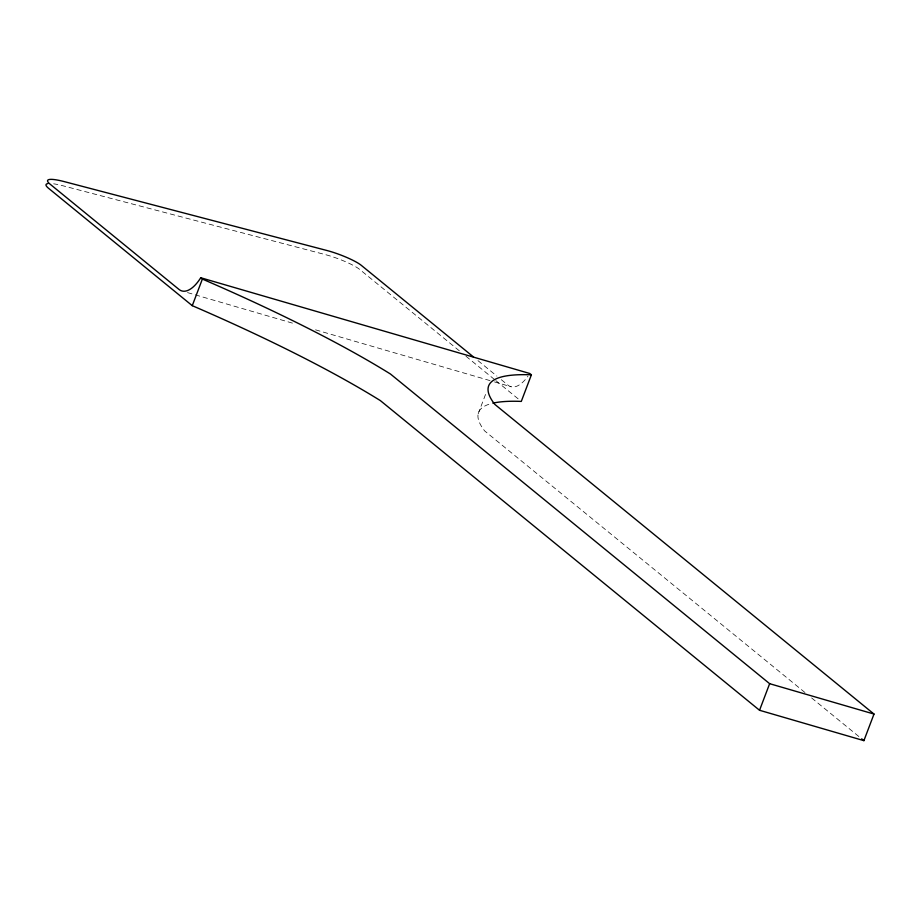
<?xml version="1.0" encoding="UTF-8"?>
<svg xmlns="http://www.w3.org/2000/svg" width="920" height="920" viewBox="0 0 920 920"><rect width="100%" height="100%" fill="white"/><g stroke="black" fill="none" stroke-linecap="round" stroke-linejoin="round"><path stroke-width="0.69" stroke-dasharray="4.6 3.45" d="M478.17 413.816L486.254 392.541M187.53 292.594L294.917 323.84M315.56 329.843L493.154 381.524M494.523 381.926L511.048 386.733M477.986 360.651L496.88 376.084M501.331 379.718L508.001 385.158A40.043 17.376 -73.8 0 0 527.93 376.234M459.322 350.808L359.731 269.468A25.829 4.22 20.8 0 0 325.404 254.633L62.847 185.759A35.65 5.819 20.8 0 0 53.659 183.816M465.968 356.224L494.741 379.718M495.845 380.627L520.191 400.51M804.966 692.519L484.725 430.985A355.419 58.052 20.8 0 1 490.59 403.765M811.635 697.958L859.452 737.012"/><path stroke-width="1.38" d="M200.744 277.748L529.77 373.497L531.392 374.82A355.419 58.052 20.8 0 0 494.833 404.397L874 714.058L863.903 740.646L759.54 710.274L380.374 400.614A415.265 67.827 20.8 0 0 192.268 305.67L202.377 279.07L200.744 277.748A40.043 17.376 -73.8 0 1 178.974 289.409L50.094 184.161A35.65 5.819 20.8 0 1 64.411 181.654L326.968 250.516A25.829 4.22 20.8 0 1 361.296 265.351L473.547 357.017M531.392 374.82L521.295 401.407A355.419 58.052 20.8 0 0 492.867 403.178M759.54 710.274L769.637 683.686L390.471 374.026A415.265 67.827 20.8 0 0 202.377 279.07M769.637 683.686L874 714.058M861.672 738.829L863.903 740.646M192.268 305.67L48.541 188.278A35.65 5.819 20.8 0 1 47.782 183.609"/></g></svg>
